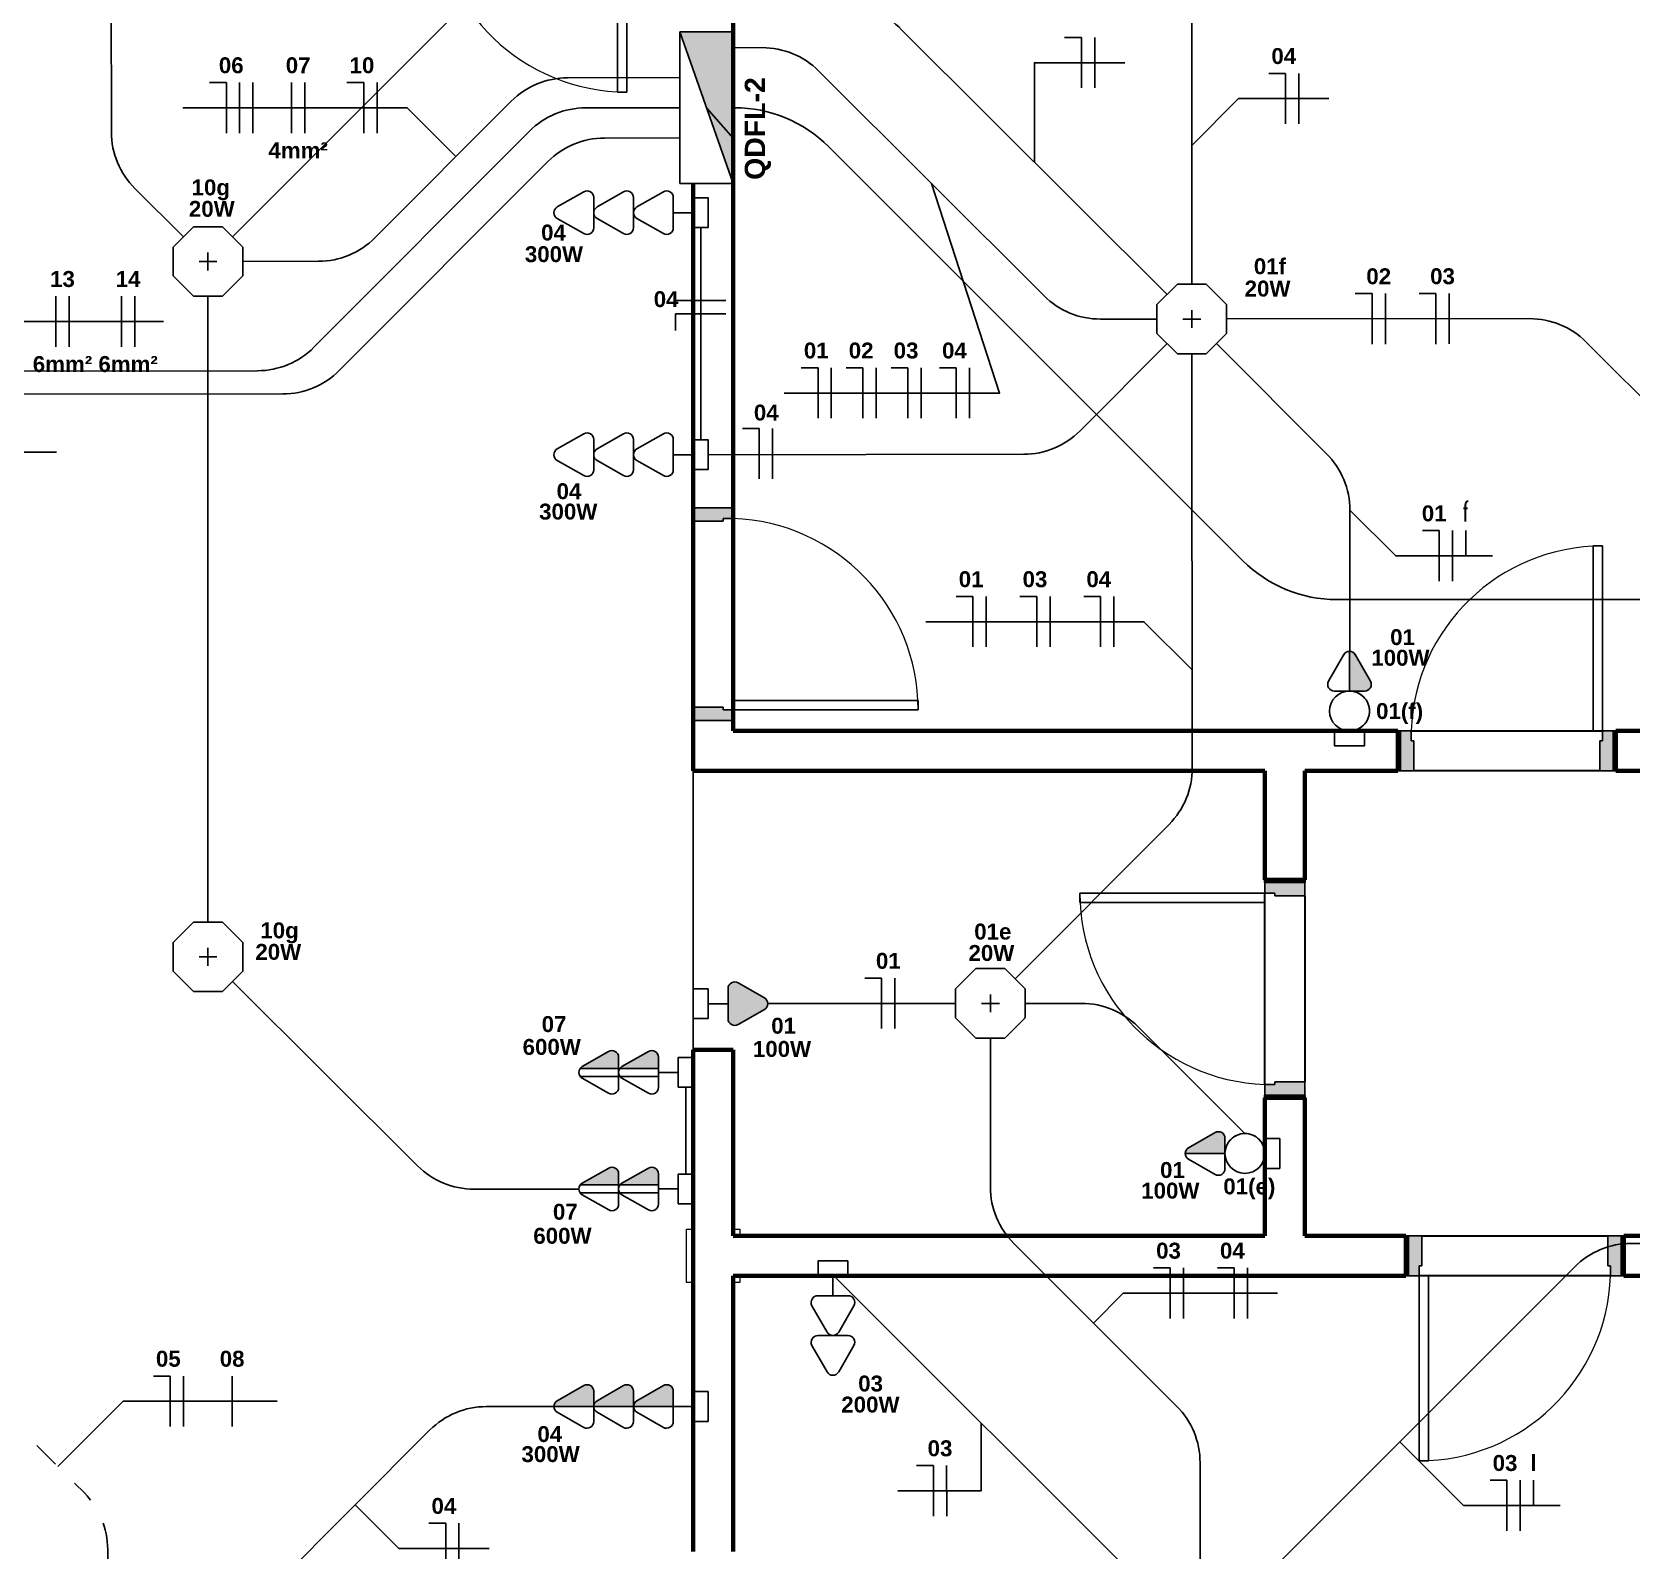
# Model space of a CAD drawing. Extents: x 1450 to 1868, y 82 to 351.
# Drawn here: x 1465.68 to 1471.7, y 149.07 to 154.78 of the extents above; entities that cross this region are included whole.
import ezdxf
from ezdxf.enums import TextEntityAlignment as Align

# ---------------------------------------------------------------- set-up
doc = ezdxf.new("R2010")
doc.units = 0
doc.header["$LTSCALE"] = 0.5
doc.linetypes.add('ELETRODUTO_PISO', pattern=[0.55, 0.4, -0.15])
doc.linetypes.add('ELETRODUTO_TETO', pattern=[1000, 1000, 0])
doc.layers.get('0').update_dxf_attribs({"linetype": 'CONTINUOUS'})
for name, color, linetype, lineweight in [('A-AREA', 32, 'CONTINUOUS', 9), ('A-DOOR', 31, 'CONTINUOUS', 25), ('A-DOOR-FRAM', 31, 'CONTINUOUS', 9), ('A-FLOR', 192, 'CONTINUOUS', 9), ('A-WALL', 113, 'CONTINUOUS', 30), ('S-COLS', 52, 'CONTINUOUS', 9)]:
    doc.layers.add(name, color=color, linetype=linetype, lineweight=lineweight)
for name, color, linetype in [('ELETRODUTO', 7, 'CONTINUOUS'), ('ELETRODUTO-PISO', 3, 'CONTINUOUS'), ('ELETRODUTO_TETO', 2, 'CONTINUOUS'), ('FIACAO', 7, 'CONTINUOUS'), ('Iluminação', 7, 'CONTINUOUS'), ('INDICACAO_BIT_FIACAO', 7, 'CONTINUOUS'), ('INDICACAO_CIRCUITO', 2, 'CONTINUOUS'), ('INDICACAO_INTERRUPTOR_FIA', 2, 'CONTINUOUS'), ('INDICACAO_POTENCIA', 1, 'CONTINUOUS'), ('INTERRUPTORES', 1, 'CONTINUOUS'), ('LINHA_DE_CHAMADA', 7, 'CONTINUOUS'), ('LUMINÁRIAS', 3, 'CONTINUOUS'), ('QUADROS', 7, 'CONTINUOUS'), ('Texto', 1, 'CONTINUOUS'), ('TOMADAS ABNT', 10, 'CONTINUOUS'), ('X_LIGACAO_VIRTUAL_OBJ', 7, 'CONTINUOUS')]:
    doc.layers.add(name, color=color, linetype=linetype)
doc.styles.add('Arial', font='arialbd.ttf', dxfattribs={"height": 100})
doc.styles.add('ROMANS', font='simplex.shx')

# ---------------------------------------------------------------- blocks, each defined once
blk = doc.blocks.new('Porta Simples de Abrir - 70x210cm - Marco de Madeira-3450791-Planta Baixa')
at = {"layer": 'A-DOOR-FRAM', "lineweight": 25}
h = blk.add_hatch(color=256, dxfattribs=at)
h.paths.add_polyline_path([(-400, -75), (-350, -75), (-350, 38), (-360, 38), (-360, 75), (-400, 75), (-400, -55.9)], flags=0)
h.paths.add_polyline_path([(350, -75), (400, -75), (400, 75), (360, 75), (359.9, 38), (350, 38), (350, -49.8)], flags=0)
at = {"layer": 'A-DOOR'}
for p, q in [((325, 75), (325, 771)), ((325, 771), (360, 771)), ((360, 771), (360, 75)), ((360, 75), (-360, 75)), ((360, 75), (325, 75)), ((-350, -75), (350, -75))]:
    blk.add_line(p, q, dxfattribs=at)
at = {"layer": 'A-DOOR', "lineweight": 9}
blk.add_arc((360, 50.9), 720.1, 90, 178.07863, dxfattribs=at)
at = {"layer": 'A-DOOR-FRAM', "lineweight": 25}
for p, q in [((-360, 75), (-400, 75)), ((-400, 75), (-400, -75)), ((-360, 38), (-360, 75)), ((360, 75), (360, 38)), ((400, 75), (360, 75)), ((400, -75), (400, 75)), ((-350, 38), (-360, 38)), ((-350, -75), (-350, 38)), ((360, 38), (350, 38)), ((350, 38), (350, -75)), ((-400, -75), (-350, -75)), ((350, -75), (400, -75))]:
    blk.add_line(p, q, dxfattribs=at)
blk = doc.blocks.new('Pilar Retangular de Concreto - 20X20 cm-V32-Planta Baixa')
at = {"layer": 'S-COLS'}
h = blk.add_hatch(dxfattribs=at)
h.set_pattern_fill('FP_52', color=256, style=0, pattern_type=2)
h.set_pattern_definition([(0, (38416.51, 11520.3), (406.4, 101.6), [16.764, -288.036, 16.764, -288.036, -1625.6]), (0, (38416.51, 11520.3), (406.4, 101.6), [-609.6, 16.764, -592.836, 16.764, -288.036, -711.2]), (0, (38416.51, 11520.3), (406.4, 101.6), [-1524, 16.764, -186.436, 16.764, -491.236]), (120, (38568.91, 11571.1), (-291.18818, 301.15272), [16.764, -288.036, 16.764, -288.036, -1625.6]), (120, (38568.91, 11571.1), (-291.18818, 301.15272), [-609.6, 16.764, -592.836, 16.764, -288.036, -711.2]), (120, (38568.91, 11571.1), (-291.18818, 301.15272), [-1524, 16.764, -186.436, 16.764, -491.236]), (240, (38619.71, 11774.3), (-115.21182, -402.75272), [16.764, -288.036, 16.764, -1913.636]), (240, (38619.71, 11774.3), (-115.21182, -402.75272), [-321.564, -288.036, 16.764, -592.836, -1016]), (240, (38619.71, 11774.3), (-115.21182, -402.75272), [-1219.2, 16.764, -288.036, 16.764, -694.436]), (240, (38619.71, 11774.3), (-115.21182, -402.75272), [-1540.764, -186.436, 16.764, -491.236])])
h.paths.add_polyline_path([(-75, -100), (-75, 100), (-100, 100), (-100, -100)], flags=0)
h.paths.add_polyline_path([(100, -100), (100, -75), (75, -75), (75, -100)], flags=0)
h.paths.add_polyline_path([(75, -75), (75, -74), (74, -74)], flags=0)
h.paths.add_polyline_path([(75, 75), (100, 75), (100, 100), (75, 100)], flags=0)
h.paths.add_polyline_path([(75, 74), (75, 75), (74, 74)], flags=0)
for p, q in [((-100, 100), (-75, 100)), ((-100, -100), (-100, 100)), ((75, 100), (100, 100)), ((100, 100), (100, 75)), ((-75, -100), (-100, -100)), ((100, -100), (75, -100)), ((100, -75), (100, -100))]:
    blk.add_line(p, q, dxfattribs=at)
blk = doc.blocks.new('Porta Simples de Abrir - 70x210cm - Marco de Madeira-3450794-Planta Baixa')
at = {"layer": 'A-DOOR-FRAM', "lineweight": 25}
h = blk.add_hatch(color=256, dxfattribs=at)
h.paths.add_polyline_path([(-400, 75), (-400, -75), (-360, -75), (-359.9, -38), (-350, -38), (-350, 75), (-399.1, 75)], flags=0)
h.paths.add_polyline_path([(350, 75), (350, -38), (360, -38), (360, -75), (400, -75), (400, 75), (361.7, 75)], flags=0)
at = {"layer": 'A-DOOR'}
for p, q in [((350, 75), (-350, 75)), ((-360, -75), (360, -75)), ((325, -75), (325, -771)), ((360, -75), (325, -75)), ((360, -771), (360, -75)), ((325, -771), (360, -771))]:
    blk.add_line(p, q, dxfattribs=at)
at = {"layer": 'A-DOOR', "lineweight": 9}
blk.add_arc((360, -50.9), 720.1, 181.92137, 270, dxfattribs=at)
at = {"layer": 'A-DOOR-FRAM', "lineweight": 25}
for p, q in [((-400, 75), (-350, 75)), ((-400, -75), (-400, 75)), ((-350, 75), (-350, -38)), ((350, 75), (400, 75)), ((350, -38), (350, 75)), ((400, 75), (400, -75)), ((-350, -38), (-360, -38)), ((-360, -38), (-360, -75)), ((360, -38), (350, -38)), ((360, -75), (360, -38)), ((-360, -75), (-400, -75)), ((400, -75), (360, -75))]:
    blk.add_line(p, q, dxfattribs=at)
blk = doc.blocks.new('*U187', base_point=(-46401.5, 15367.71))
blk.add_hatch(color=256).paths.add_polyline_path([(-46399.32, 15388.92, 0.580323), (-46403.67, 15388.92), (-46409.36, 15378.95, 0.575867), (-46407.19, 15375.21), (-46401.5, 15375.21), (-46395.8, 15375.21, 0.575867), (-46393.63, 15378.95)])
for p, q in [((-46403.67, 15388.92), (-46409.36, 15378.95)), ((-46393.63, 15378.95), (-46399.32, 15388.92)), ((-46407.19, 15375.21), (-46401.5, 15375.21)), ((-46401.5, 15367.71), (-46401.5, 15375.21)), ((-46401.5, 15375.21), (-46395.8, 15375.21))]:
    blk.add_line(p, q)
blk.add_lwpolyline([(-46407.1, 15367.71), (-46395.89, 15367.71), (-46395.89, 15362.11), (-46407.1, 15362.11)], close=True)
for centre, start, end in [((-46401.5, 15387.68), 29.74488, 150.25512), ((-46407.19, 15377.71), 150.25512, 270), ((-46395.8, 15377.71), 270, 29.74488)]:
    blk.add_arc(centre, 2.5, start, end)
blk = doc.blocks.new('*U190', base_point=(-46578.46, 15513.1))
for p, q in [((-46580.63, 15567.03), (-46586.32, 15557.07)), ((-46570.59, 15557.07), (-46576.29, 15567.03)), ((-46580.63, 15552.07), (-46586.32, 15542.11)), ((-46584.15, 15553.33), (-46578.46, 15553.33)), ((-46578.46, 15553.33), (-46572.77, 15553.33)), ((-46570.59, 15542.11), (-46576.29, 15552.07)), ((-46584.15, 15538.37), (-46578.46, 15538.37)), ((-46578.46, 15538.37), (-46572.77, 15538.37)), ((-46580.63, 15537.11), (-46586.32, 15527.15)), ((-46570.59, 15527.15), (-46576.29, 15537.11)), ((-46584.15, 15523.41), (-46578.46, 15523.41)), ((-46578.46, 15515.91), (-46578.46, 15523.41)), ((-46578.46, 15523.41), (-46572.77, 15523.41))]:
    blk.add_line(p, q)
blk.add_lwpolyline([(-46584.06, 15515.91), (-46572.85, 15515.91), (-46572.85, 15510.3), (-46584.06, 15510.3)], close=True)
for centre, start, end in [((-46578.46, 15565.79), 29.74488, 150.25512), ((-46584.15, 15555.83), 150.25512, 270), ((-46572.77, 15555.83), 270, 29.74488), ((-46578.46, 15550.83), 29.74488, 150.25512), ((-46584.15, 15540.87), 150.25512, 270), ((-46578.46, 15535.87), 29.74488, 150.25512), ((-46572.77, 15540.87), 270, 29.74488), ((-46584.15, 15525.91), 150.25512, 270), ((-46572.77, 15525.91), 270, 29.74488)]:
    blk.add_arc(centre, 2.5, start, end)
blk = doc.blocks.new('*U191', base_point=(-46542.74, 15497.34))
for p, q in [((-46544.91, 15551.26), (-46550.61, 15541.3)), ((-46534.88, 15541.3), (-46540.57, 15551.26)), ((-46548.44, 15537.56), (-46542.74, 15537.56)), ((-46542.74, 15537.56), (-46537.05, 15537.56)), ((-46544.91, 15536.3), (-46550.61, 15526.34)), ((-46534.88, 15526.34), (-46540.57, 15536.3)), ((-46544.91, 15521.34), (-46550.61, 15511.38)), ((-46548.44, 15522.6), (-46542.74, 15522.6)), ((-46542.74, 15522.6), (-46537.05, 15522.6)), ((-46534.88, 15511.38), (-46540.57, 15521.34)), ((-46548.44, 15507.64), (-46542.74, 15507.64)), ((-46542.74, 15500.14), (-46542.74, 15507.64)), ((-46542.74, 15507.64), (-46537.05, 15507.64))]:
    blk.add_line(p, q)
blk.add_lwpolyline([(-46548.35, 15500.14), (-46537.14, 15500.14), (-46537.14, 15494.54), (-46548.35, 15494.54)], close=True)
for centre, start, end in [((-46542.74, 15550.02), 29.74488, 150.25512), ((-46548.44, 15540.06), 150.25512, 270), ((-46542.74, 15535.06), 29.74488, 150.25512), ((-46537.05, 15540.06), 270, 29.74488), ((-46548.44, 15525.1), 150.25512, 270), ((-46537.05, 15525.1), 270, 29.74488), ((-46542.74, 15520.1), 29.74488, 150.25512), ((-46548.44, 15510.14), 150.25512, 270), ((-46537.05, 15510.14), 270, 29.74488)]:
    blk.add_arc(centre, 2.5, start, end)
blk = doc.blocks.new('*U198', base_point=(-46690.71, 15022.76))
for points in [[(-46688.54, 15073.89, 0.269143), (-46690.71, 15075.14), (-46690.71, 15060.18), (-46685.02, 15060.18, 0.575867), (-46682.85, 15063.92)], [(-46688.54, 15058.92, 0.269143), (-46690.71, 15060.18), (-46690.71, 15045.22), (-46685.02, 15045.22, 0.575867), (-46682.85, 15048.96)], [(-46688.54, 15043.96, 0.269143), (-46690.71, 15045.22), (-46690.71, 15030.26), (-46685.02, 15030.26, 0.575867), (-46682.85, 15034)]]:
    blk.add_hatch(color=256).paths.add_polyline_path(points)
for p, q in [((-46690.71, 15060.18), (-46690.71, 15075.14)), ((-46692.88, 15073.89), (-46698.57, 15063.92)), ((-46682.85, 15063.92), (-46688.54, 15073.89)), ((-46692.88, 15058.92), (-46698.57, 15048.96)), ((-46696.4, 15060.18), (-46690.71, 15060.18)), ((-46690.71, 15045.22), (-46690.71, 15060.18)), ((-46690.71, 15060.18), (-46685.02, 15060.18)), ((-46682.85, 15048.96), (-46688.54, 15058.92)), ((-46696.4, 15045.22), (-46690.71, 15045.22)), ((-46690.71, 15030.26), (-46690.71, 15045.22)), ((-46690.71, 15045.22), (-46685.02, 15045.22)), ((-46692.88, 15043.96), (-46698.57, 15034)), ((-46682.85, 15034), (-46688.54, 15043.96)), ((-46696.4, 15030.26), (-46690.71, 15030.26)), ((-46690.71, 15022.76), (-46690.71, 15030.26)), ((-46690.71, 15030.26), (-46685.02, 15030.26))]:
    blk.add_line(p, q)
blk.add_lwpolyline([(-46696.31, 15022.76), (-46685.11, 15022.76), (-46685.11, 15017.16), (-46696.31, 15017.16)], close=True)
for centre, start, end in [((-46690.71, 15072.64), 29.74488, 150.25512), ((-46696.4, 15062.68), 150.25512, 270), ((-46685.02, 15062.68), 270, 29.74488), ((-46690.71, 15057.68), 29.74488, 150.25512), ((-46696.4, 15047.72), 150.25512, 270), ((-46690.71, 15042.72), 29.74488, 150.25512), ((-46685.02, 15047.72), 270, 29.74488), ((-46696.4, 15032.76), 150.25512, 270), ((-46685.02, 15032.76), 270, 29.74488)]:
    blk.add_arc(centre, 2.5, start, end)
blk = doc.blocks.new('*U199', base_point=(-46514.99, 15014.31))
for p, q in [((-46517.16, 15050.47), (-46522.85, 15040.51)), ((-46507.12, 15040.51), (-46512.81, 15050.47)), ((-46517.16, 15035.51), (-46522.85, 15025.55)), ((-46520.68, 15036.77), (-46514.99, 15036.77)), ((-46514.99, 15036.77), (-46509.29, 15036.77)), ((-46507.12, 15025.55), (-46512.81, 15035.51)), ((-46520.68, 15021.81), (-46514.99, 15021.81)), ((-46514.99, 15014.31), (-46514.99, 15021.81)), ((-46514.99, 15021.81), (-46509.29, 15021.81))]:
    blk.add_line(p, q)
blk.add_lwpolyline([(-46520.59, 15014.31), (-46509.38, 15014.31), (-46509.38, 15008.71), (-46520.59, 15008.71)], close=True)
for centre, start, end in [((-46514.99, 15049.23), 29.74488, 150.25512), ((-46520.68, 15039.27), 150.25512, 270), ((-46509.29, 15039.27), 270, 29.74488), ((-46514.99, 15034.27), 29.74488, 150.25512), ((-46520.68, 15024.31), 150.25512, 270), ((-46509.29, 15024.31), 270, 29.74488)]:
    blk.add_arc(centre, 2.5, start, end)
blk = doc.blocks.new('*U291', base_point=(-46555.9, 19648.24))
at = {"layer": 'LUMINÁRIAS'}
blk.add_lwpolyline([(-46574.05, 19655.76), (-46574.05, 19640.72), (-46563.42, 19630.09), (-46548.38, 19630.09), (-46537.75, 19640.72), (-46537.75, 19655.76), (-46548.38, 19666.39), (-46563.42, 19666.39)], close=True, dxfattribs=at)
for points in [[(-46560.57, 19648.24), (-46551.23, 19648.24)], [(-46555.9, 19652.91), (-46555.9, 19643.57)]]:
    blk.add_lwpolyline(points, dxfattribs=at)
blk = doc.blocks.new('*U361', base_point=(-46533.92, 15517.46))
blk.add_hatch(color=256).paths.add_polyline_path([(-46505.42, 15507.46), (-46505.42, 15527.46), (-46562.42, 15507.46)])
blk.add_line((-46562.42, 15507.46), (-46505.42, 15527.46))
blk.add_lwpolyline([(-46562.42, 15507.46), (-46562.42, 15527.46), (-46505.42, 15527.46), (-46505.42, 15507.46)], close=True)
blk = doc.blocks.new('Cozinha')
at = {"layer": 'A-WALL', "lineweight": 70}
for p, q in [((782.5, -622.5), (782.5, -312.5)), ((767.5, -416.5), (767.5, -637.5)), ((1032.5, -622.5), (782.5, -622.5)), ((1032.5, -637.5), (1032.5, -622.5)), ((1127.5, -622.5), (1114.5, -622.5)), ((1114.5, -622.5), (1114.5, -637.5)), ((767.5, -637.5), (982.5, -637.5)), ((982.5, -637.5), (982.5, -678.5)), ((997.5, -637.5), (1032.5, -637.5)), ((997.5, -678.5), (997.5, -637.5)), ((1114.5, -637.5), (1142.5, -637.5)), ((982.5, -678.5), (997.5, -678.5)), ((782.5, -742.5), (767.5, -742.5)), ((767.5, -742.5), (767.5, -931.25)), ((782.5, -812.5), (782.5, -742.5)), ((982.5, -760.5), (982.5, -812.5)), ((997.5, -760.5), (982.5, -760.5)), ((997.5, -812.5), (997.5, -760.5)), ((982.5, -812.5), (782.5, -812.5)), ((1035.5, -812.5), (997.5, -812.5)), ((1035.5, -827.5), (1035.5, -812.5)), ((1487.5, -812.5), (1117.5, -812.5)), ((1117.5, -812.5), (1117.5, -827.5)), ((782.5, -827.5), (1035.5, -827.5)), ((782.5, -931.25), (782.5, -827.5)), ((1117.5, -827.5), (1487.5, -827.5))]:
    blk.add_line(p, q, dxfattribs=at)
at = {"layer": 'A-WALL', "lineweight": 9}
for p, q in [((767.6, -618.55), (767.6, -637.5)), ((767.6, -635.5), (767.5, -635.5)), ((982.5, -812.5), (982.5, -760.5)), ((1487.6, -812.6), (1117.5, -812.6))]:
    blk.add_line(p, q, dxfattribs=at)
at = {"layer": 'A-WALL'}
for p, q in [((1032.5, -622.5), (1033.5, -622.5)), ((1037.5, -622.5), (1109.5, -622.5)), ((1113.5, -622.5), (1114.5, -622.5)), ((1033.5, -637.5), (1032.5, -637.5)), ((1108.5, -637.5), (1038.5, -637.5)), ((1114.5, -637.5), (1113.5, -637.5)), ((982.5, -679.5), (982.5, -678.5)), ((997.5, -678.5), (997.5, -679.5)), ((982.5, -755.5), (982.5, -683.5)), ((997.5, -684.5), (997.5, -754.5)), ((982.5, -760.5), (982.5, -759.5)), ((997.5, -759.5), (997.5, -760.5)), ((1035.5, -812.5), (1036.5, -812.5)), ((1041.5, -812.5), (1111.5, -812.5)), ((1116.5, -812.5), (1117.5, -812.5)), ((1036.5, -827.5), (1035.5, -827.5)), ((1112.5, -827.5), (1040.5, -827.5)), ((1117.5, -827.5), (1116.5, -827.5))]:
    blk.add_line(p, q, dxfattribs=at)
blk = doc.blocks.new('*U382', base_point=(-31151.45, 35802.97))
h = blk.add_hatch(color=256)
h.dxf.hatch_style = 1
h.paths.add_polyline_path([(-31143.95, 35801.47), (-31143.95, 35797.28, 0.57586), (-31140.21, 35795.1), (-31130.24, 35800.8, 0.102393), (-31129.48, 35801.47)])
h.paths.add_polyline_path([(-31115.28, 35800.8, 0.102393), (-31114.52, 35801.47), (-31128.98, 35801.47), (-31128.98, 35797.28, 0.575872), (-31125.24, 35795.1)])
for p, q in [((-31130.24, 35805.14), (-31140.21, 35810.83)), ((-31115.28, 35805.14), (-31125.24, 35810.83)), ((-31143.95, 35808.66), (-31143.95, 35802.97)), ((-31128.98, 35808.66), (-31128.98, 35802.97)), ((-31151.45, 35802.97), (-31143.95, 35802.97)), ((-31143.95, 35804.47), (-31129.48, 35804.47)), ((-31143.95, 35802.97), (-31143.95, 35797.28)), ((-31143.95, 35801.47), (-31129.48, 35801.47)), ((-31140.21, 35795.1), (-31130.24, 35800.8)), ((-31128.98, 35804.47), (-31114.52, 35804.47)), ((-31128.98, 35802.97), (-31128.98, 35797.28)), ((-31128.98, 35801.47), (-31114.52, 35801.47)), ((-31125.24, 35795.1), (-31115.28, 35800.8))]:
    blk.add_line(p, q)
blk.add_lwpolyline([(-31151.45, 35808.57), (-31151.45, 35797.36), (-31157.05, 35797.36), (-31157.05, 35808.57)], close=True)
for centre, start, end in [((-31141.45, 35808.66), 60.25512, 180), ((-31126.48, 35808.66), 60.25512, 180), ((-31131.48, 35802.97), 299.74488, 60.25512), ((-31116.52, 35802.97), 299.74488, 60.25512), ((-31141.45, 35797.28), 180, 299.74488), ((-31126.48, 35797.28), 180, 299.74488)]:
    blk.add_arc(centre, 2.5, start, end)
blk = doc.blocks.new('*U383', base_point=(-31193.67, 35711.55))
h = blk.add_hatch(color=256)
h.dxf.hatch_style = 1
h.paths.add_polyline_path([(-31186.17, 35710.05), (-31186.17, 35705.86, 0.57586), (-31182.43, 35703.69), (-31172.47, 35709.38, 0.102393), (-31171.71, 35710.05)])
h.paths.add_polyline_path([(-31157.51, 35709.38, 0.102393), (-31156.75, 35710.05), (-31171.21, 35710.05), (-31171.21, 35705.86, 0.575872), (-31167.47, 35703.69)])
for p, q in [((-31186.17, 35717.24), (-31186.17, 35711.55)), ((-31172.47, 35713.72), (-31182.43, 35719.41)), ((-31171.21, 35717.24), (-31171.21, 35711.55)), ((-31157.51, 35713.72), (-31167.47, 35719.41)), ((-31193.67, 35711.55), (-31186.17, 35711.55)), ((-31186.17, 35713.05), (-31171.71, 35713.05)), ((-31186.17, 35711.55), (-31186.17, 35705.86)), ((-31186.17, 35710.05), (-31171.71, 35710.05)), ((-31182.43, 35703.69), (-31172.47, 35709.38)), ((-31171.21, 35713.05), (-31156.75, 35713.05)), ((-31171.21, 35711.55), (-31171.21, 35705.86)), ((-31171.21, 35710.05), (-31156.75, 35710.05)), ((-31167.47, 35703.69), (-31157.51, 35709.38))]:
    blk.add_line(p, q)
blk.add_lwpolyline([(-31193.67, 35717.15), (-31193.67, 35705.95), (-31199.28, 35705.95), (-31199.28, 35717.15)], close=True)
for centre, start, end in [((-31183.67, 35717.24), 60.25512, 180), ((-31168.71, 35717.24), 60.25512, 180), ((-31173.71, 35711.55), 299.74488, 60.25512), ((-31158.75, 35711.55), 299.74488, 60.25512), ((-31183.67, 35705.86), 180, 299.74488), ((-31168.71, 35705.86), 180, 299.74488)]:
    blk.add_arc(centre, 2.5, start, end)
blk = doc.blocks.new('*U438', base_point=(-31708.52, 36634.92))
at = {"linetype": 'ByBlock'}
blk.add_lwpolyline([(-31708.52, 36634.92), (-31779.13, 36635.01)], dxfattribs=at)
blk = doc.blocks.new('*U453', base_point=(-31989.36, 36901.34))
at = {"linetype": 'ByBlock'}
blk.add_lwpolyline([(-31989.36, 36901.34), (-31989.65, 36665.86)], dxfattribs=at)
blk = doc.blocks.new('*U460', base_point=(-31980.73, 36400.36))
at = {"linetype": 'ByBlock'}
blk.add_lwpolyline([(-31980.73, 36400.36), (-31906.44, 36474.65, -0.199097), (-31885.2, 36483.44), (-31859.76, 36483.42)], format="xyb", dxfattribs=at)
blk = doc.blocks.new('*U461', base_point=(-31980.41, 36643.51))
at = {"linetype": 'ByBlock'}
blk.add_lwpolyline([(-31980.41, 36643.51), (-31910.95, 36574.05, 0.198779), (-31889.75, 36565.26), (-31850.3, 36565.24)], format="xyb", dxfattribs=at)
blk = doc.blocks.new('*U462', base_point=(-31810.07, 36570.82))
at = {"linetype": 'ByBlock'}
blk.add_lwpolyline([(-31810.07, 36570.82), (-31810.07, 36570.82), (-31810.07, 36603.49)], dxfattribs=at)
blk = doc.blocks.new('*U463', base_point=(-31998.6, 36923.69))
at = {"linetype": 'ByBlock'}
blk.add_lwpolyline([(-31998.6, 36923.69), (-32016.84, 36941.93, -0.198912), (-32025.63, 36963.14), (-32025.63, 37152.48, -0.198993), (-32016.84, 37173.69), (-31998.26, 37192.26)], format="xyb", dxfattribs=at)
blk = doc.blocks.new('*U465', base_point=(-31801.78, 36972.04))
at = {"linetype": 'ByBlock'}
blk.add_lwpolyline([(-31801.78, 36972.04), (-31791.81, 36960.63)], dxfattribs=at)
blk = doc.blocks.new('*U466', base_point=(-31804.13, 36847.1))
at = {"linetype": 'ByBlock'}
blk.add_lwpolyline([(-31804.13, 36847.1), (-31804.03, 36926.94)], dxfattribs=at)
blk = doc.blocks.new('*U467', base_point=(-31626.11, 36404.07))
at = {"linetype": 'ByBlock'}
blk.add_lwpolyline([(-31626.11, 36404.07), (-31754.33, 36532.29), (-31754.78, 36532.48)], dxfattribs=at)
blk = doc.blocks.new('*U469', base_point=(-31628.62, 36901.58))
at = {"linetype": 'ByBlock'}
blk.add_lwpolyline([(-31628.62, 36901.58), (-31628.62, 36901.58), (-31728.36, 37001.32, 0.198694), (-31749.55, 37010.11), (-31754.31, 37010.11)], format="xyb", dxfattribs=at)
blk = doc.blocks.new('*U470', base_point=(-31619.36, 36905.4))
at = {"linetype": 'ByBlock'}
blk.add_lwpolyline([(-31619.36, 36905.4), (-31619.23, 37009.91)], dxfattribs=at)
blk = doc.blocks.new('*U471', base_point=(-31980.09, 36923.69))
at = {"linetype": 'ByBlock'}
blk.add_lwpolyline([(-31980.09, 36923.69), (-31890.88, 37012.88, -0.198885), (-31869.67, 37021.66), (-31835.15, 37021.66, 0.198912), (-31813.94, 37030.45), (-31802.9, 37041.49, -0.198912), (-31781.69, 37050.27), (-31747.33, 37050.27)], format="xyb", dxfattribs=at)
blk = doc.blocks.new('*U474', base_point=(-31632.46, 36892.32))
at = {"linetype": 'ByBlock'}
blk.add_lwpolyline([(-31632.46, 36892.32), (-31653.69, 36892.33, -0.198823), (-31674.89, 36901.11), (-31759.61, 36985.83, 0.198912), (-31780.82, 36994.62), (-31791.75, 36994.62), (-31791.75, 36994.62)], format="xyb", dxfattribs=at)
blk = doc.blocks.new('*U475', base_point=(-31976.26, 36914.43))
at = {"linetype": 'ByBlock'}
blk.add_lwpolyline([(-31976.26, 36914.43), (-31947.77, 36914.43, 0.198912), (-31926.56, 36923.22), (-31875.21, 36974.57, -0.198912), (-31853.99, 36983.36), (-31811.76, 36983.36)], format="xyb", dxfattribs=at)
blk = doc.blocks.new('*U476', base_point=(-31606.29, 36892.31))
at = {"linetype": 'ByBlock'}
blk.add_lwpolyline([(-31606.29, 36892.31), (-31492.33, 36892.3, -0.198883), (-31471.12, 36883.51), (-31392.26, 36804.65, 0.198594), (-31371.08, 36795.87), (-31271.58, 36795.74)], format="xyb", dxfattribs=at)
blk = doc.blocks.new('*U477', base_point=(-31619.38, 36879.23))
at = {"linetype": 'ByBlock'}
blk.add_lwpolyline([(-31619.38, 36879.23), (-31619.38, 36723.36, -0.198912), (-31628.16, 36702.15), (-31686.16, 36644.15)], format="xyb", dxfattribs=at)
blk = doc.blocks.new('*U478', base_point=(-31628.63, 36883.06))
at = {"linetype": 'ByBlock'}
blk.add_lwpolyline([(-31628.63, 36883.06), (-31661.43, 36850.27, -0.198854), (-31682.64, 36841.49), (-31801.33, 36841.49)], format="xyb", dxfattribs=at)
blk = doc.blocks.new('*U480', base_point=(-31811.78, 36972.05))
at = {"linetype": 'ByBlock'}
blk.add_lwpolyline([(-31811.78, 36972.05), (-31847.16, 36972.05, 0.198945), (-31868.38, 36963.26), (-31949.55, 36882.07, -0.198945), (-31970.77, 36873.28), (-32308.21, 36873.28, -0.19923), (-32329.44, 36882.09), (-32361.29, 36914.02)], format="xyb", dxfattribs=at)
blk = doc.blocks.new('*U485', base_point=(-31811.79, 36960.69))
at = {"linetype": 'ByBlock'}
blk.add_lwpolyline([(-31811.79, 36960.69), (-31840.2, 36960.69, 0.198912), (-31861.42, 36951.91), (-31940, 36873.32, -0.198924), (-31961.22, 36864.54), (-32534.45, 36864.56)], format="xyb", dxfattribs=at)
blk = doc.blocks.new('*U689', base_point=(-33318.58, 35215.24))
at = {"linetype": 'ByBlock'}
blk.add_lwpolyline([(-33318.58, 35215.24), (-33187.58, 35084.23, -0.198912), (-33178.79, 35063.02), (-33178.79, 34905.94)], format="xyb", dxfattribs=at)
blk = doc.blocks.new('*U775', base_point=(-33117.14, 34905.94))
at = {"linetype": 'ByBlock'}
blk.add_arc((-33117.14, 34898.44), 7.5, 270, 90, dxfattribs=at)
blk = doc.blocks.new('*U762', base_point=(-33475.09, 35665.19))
blk.add_hatch(color=256).paths.add_polyline_path([(-33461.38, 35663.02, 0.269143), (-33460.13, 35665.19), (-33475.09, 35665.19), (-33475.09, 35659.5, 0.575867), (-33471.35, 35657.33)])
for p, q in [((-33461.38, 35667.36), (-33471.35, 35673.06)), ((-33475.09, 35670.89), (-33475.09, 35665.19)), ((-33475.09, 35665.19), (-33475.09, 35659.5)), ((-33475.09, 35665.19), (-33460.13, 35665.19)), ((-33471.35, 35657.33), (-33461.38, 35663.02))]:
    blk.add_line(p, q)
for centre, start, end in [((-33472.59, 35670.89), 60.25512, 180), ((-33462.63, 35665.19), 299.74488, 60.25512), ((-33472.59, 35659.5), 180, 299.74488)]:
    blk.add_arc(centre, 2.5, start, end)
blk = doc.blocks.new('*U761', base_point=(-33475.09, 35665.19))
blk.add_lwpolyline([(-33475.09, 35670.8), (-33475.09, 35659.59), (-33480.69, 35659.59), (-33480.69, 35670.8)], close=True)
blk.add_circle((-33467.59, 35665.19), 7.5)
blk = doc.blocks.new('*U767', base_point=(-33353.63, 35555.76))
at = {"linetype": 'ByBlock'}
blk.add_arc((-33346.13, 35555.76), 7.5, 359.9999999999515, 0, dxfattribs=at)
blk = doc.blocks.new('*U777', base_point=(-32761.83, 35516.69))
at = {"linetype": 'ByBlock'}
blk.add_lwpolyline([(-32761.83, 35516.69), (-32720.38, 35475.24, -0.198844), (-32711.59, 35454.03), (-32711.58, 35400.9)], format="xyb", dxfattribs=at)
blk = doc.blocks.new('*U778', base_point=(-32711.75, 35385.94))
at = {"linetype": 'ByBlock'}
blk.add_arc((-32711.75, 35378.44), 7.5, 90, 90, dxfattribs=at)
blk = doc.blocks.new('*U763', base_point=(-33353.58, 35808.49))
at = {"linetype": 'ByBlock'}
blk.add_lwpolyline([(-33353.58, 35808.49), (-33353.57, 35808.49)], dxfattribs=at)
blk = doc.blocks.new('*U779', base_point=(-32833.73, 35268.44))
at = {"linetype": 'ByBlock'}
blk.add_lwpolyline([(-32833.73, 35268.44), (-32812.48, 35268.44, -0.198912), (-32791.27, 35259.66), (-32751.08, 35219.48)], format="xyb", dxfattribs=at)
blk = doc.blocks.new('*U789', base_point=(-32758.7, 35037.7))
at = {"linetype": 'ByBlock'}
blk.add_lwpolyline([(-32758.7, 35037.7), (-32627.05, 35169.36, -0.198912), (-32605.83, 35178.14), (-32600.16, 35178.14)], format="xyb", dxfattribs=at)
blk = doc.blocks.new('*U797', base_point=(-32767.96, 35041.53))
at = {"linetype": 'ByBlock'}
blk.add_lwpolyline([(-32767.96, 35041.53), (-32767.96, 35095.61, 0.198912), (-32776.75, 35116.82), (-32838.03, 35178.11, -0.198912), (-32846.82, 35199.32), (-32846.82, 35255.36)], format="xyb", dxfattribs=at)
blk = doc.blocks.new('*U1127', base_point=(-32943.58, 35605.44))
at = {"linetype": 'ByBlock'}
blk.add_lwpolyline([(-32943.58, 35605.44), (-32943.01, 35605.44, -0.198912), (-32907.65, 35590.8), (-32751.86, 35435, 0.198912), (-32716.5, 35420.36), (-32468.4, 35420.36, -0.198912), (-32433.05, 35405.71), (-32237.93, 35210.6, -0.128966), (-32225.13, 35188.69), (-32223.08, 35181.35, 0.086564), (-32215.68, 35165.84), (-31844.89, 34643.99)], format="xyb", dxfattribs=at)
blk = doc.blocks.new('*U1322', base_point=(608.67, 153.293))
for p, q in [((608.67, 153.483), (608.544, 153.483)), ((608.67, 153.103), (608.67, 153.483))]:
    blk.add_line(p, q)
blk = doc.blocks.new('*U1323', base_point=(576.818, 148.746))
blk.add_line((576.818, 148.556), (576.818, 148.936))
blk = doc.blocks.new('*U1324', base_point=(1466.4295, 154.4931))
at = {"xscale": 0.5, "yscale": 0.5, "zscale": 0.5}
for name, p in [('*U1322', (1466.4111, 154.4931)), ('*U1323', (1466.4611, 154.4931)), ('*U1323', (1466.5111, 154.4931))]:
    blk.add_blockref(name, p, dxfattribs=at)
blk = doc.blocks.new('*U1325', base_point=(1466.6811, 154.4931))
at = {"xscale": 0.5, "yscale": 0.5, "zscale": 0.5}
for p in [(1466.6561, 154.4931), (1466.7061, 154.4931)]:
    blk.add_blockref('*U1323', p, dxfattribs=at)
blk = doc.blocks.new('*U1326', base_point=(1466.9211, 154.4931))
at = {"xscale": 0.5, "yscale": 0.5, "zscale": 0.5}
for name, p in [('*U1322', (1466.9278, 154.4931)), ('*U1323', (1466.9778, 154.4931))]:
    blk.add_blockref(name, p, dxfattribs=at)
blk = doc.blocks.new('*U1327', base_point=(1468.4295, 153.4199))
at = {"xscale": 0.5, "yscale": 0.5, "zscale": 0.5}
for name, p in [('*U1322', (1468.4361, 153.4199)), ('*U1323', (1468.4861, 153.4199))]:
    blk.add_blockref(name, p, dxfattribs=at)
blk = doc.blocks.new('*U1328', base_point=(1468.6695, 153.4199))
at = {"xscale": 0.5, "yscale": 0.5, "zscale": 0.5}
for name, p in [('*U1322', (1468.6761, 153.4199)), ('*U1323', (1468.7261, 153.4199))]:
    blk.add_blockref(name, p, dxfattribs=at)
blk = doc.blocks.new('*U1329', base_point=(1468.9095, 153.4199))
at = {"xscale": 0.5, "yscale": 0.5, "zscale": 0.5}
for name, p in [('*U1322', (1468.9161, 153.4199)), ('*U1323', (1468.9661, 153.4199))]:
    blk.add_blockref(name, p, dxfattribs=at)
blk = doc.blocks.new('*U1330', base_point=(1469.1495, 153.4199))
at = {"xscale": 0.5, "yscale": 0.5, "zscale": 0.5}
for name, p in [('*U1322', (1469.1561, 153.4199)), ('*U1323', (1469.2061, 153.4199))]:
    blk.add_blockref(name, p, dxfattribs=at)
blk = doc.blocks.new('*U1334', base_point=(1469.2123, 152.5594))
at = {"xscale": 0.5, "yscale": 0.5, "zscale": 0.5}
for name, p in [('*U1322', (1469.2189, 152.5594)), ('*U1323', (1469.2689, 152.5594))]:
    blk.add_blockref(name, p, dxfattribs=at)
blk = doc.blocks.new('*U1335', base_point=(1469.4523, 152.5594))
at = {"xscale": 0.5, "yscale": 0.5, "zscale": 0.5}
for name, p in [('*U1322', (1469.4589, 152.5594)), ('*U1323', (1469.5089, 152.5594))]:
    blk.add_blockref(name, p, dxfattribs=at)
blk = doc.blocks.new('*U1336', base_point=(1469.6923, 152.5594))
at = {"xscale": 0.5, "yscale": 0.5, "zscale": 0.5}
for name, p in [('*U1322', (1469.6989, 152.5594)), ('*U1323', (1469.7489, 152.5594))]:
    blk.add_blockref(name, p, dxfattribs=at)
blk = doc.blocks.new('*U1331', base_point=(665.55, 144.199))
blk.add_line((665.55, 144.199), (665.55, 144.389))
blk = doc.blocks.new('*U1339', base_point=(1470.9908, 152.8071))
at = {"xscale": 0.5, "yscale": 0.5, "zscale": 0.5}
for name, p in [('*U1322', (1470.9725, 152.8071)), ('*U1323', (1471.0225, 152.8071)), ('*U1331', (1471.0725, 152.8071))]:
    blk.add_blockref(name, p, dxfattribs=at)
blk = doc.blocks.new('*U1345', base_point=(1466.5312, 153.689))
at = {"xscale": 0.5, "yscale": 0.5, "zscale": 0.5}
for p in [(1466.5062, 153.689), (1466.5562, 153.689)]:
    blk.add_blockref('*U1323', p, dxfattribs=at)
blk = doc.blocks.new('*U1346', base_point=(1466.7712, 153.689))
at = {"xscale": 0.5, "yscale": 0.5, "zscale": 0.5}
for p in [(1466.7462, 153.689), (1466.7962, 153.689)]:
    blk.add_blockref('*U1323', p, dxfattribs=at)
blk = doc.blocks.new('*U1347', base_point=(1470.7452, 153.6991))
at = {"xscale": 0.5, "yscale": 0.5, "zscale": 0.5}
for name, p in [('*U1322', (1470.7202, 153.6991)), ('*U1323', (1470.7702, 153.6991))]:
    blk.add_blockref(name, p, dxfattribs=at)
blk = doc.blocks.new('*U1348', base_point=(1470.9852, 153.6994))
at = {"xscale": 0.5, "yscale": 0.5, "zscale": 0.5}
for name, p in [('*U1322', (1470.9602, 153.6994)), ('*U1323', (1471.0102, 153.6994))]:
    blk.add_blockref(name, p, dxfattribs=at)
blk = doc.blocks.new('*U1349', base_point=(1470.3881, 154.5278))
at = {"xscale": 0.5, "yscale": 0.5, "zscale": 0.5}
for name, p in [('*U1322', (1470.3947, 154.5278)), ('*U1323', (1470.4447, 154.5278))]:
    blk.add_blockref(name, p, dxfattribs=at)
blk = doc.blocks.new('*U1350', base_point=(1469.784, 153.4398))
at = {"xscale": 0.5, "yscale": 0.5, "zscale": 0.5}
for name, p in [('*U1322', (1469.759, 153.4398)), ('*U1323', (1469.809, 153.4398))]:
    blk.add_blockref(name, p, dxfattribs=at)
blk = doc.blocks.new('*U1351', base_point=(1469.6202, 154.6628))
at = {"xscale": 0.5, "yscale": 0.5, "zscale": 0.5}
for name, p in [('*U1322', (1469.6269, 154.6628)), ('*U1323', (1469.6769, 154.6628))]:
    blk.add_blockref(name, p, dxfattribs=at)
blk = doc.blocks.new('*U1352', base_point=(1468.9007, 151.1234))
at = {"xscale": 0.5, "yscale": 0.5, "zscale": 0.5}
for name, p in [('*U1322', (1468.8757, 151.1234)), ('*U1323', (1468.9257, 151.1234))]:
    blk.add_blockref(name, p, dxfattribs=at)
blk = doc.blocks.new('*U1353', base_point=(1469.9546, 150.033))
at = {"xscale": 0.5, "yscale": 0.5, "zscale": 0.5}
for name, p in [('*U1322', (1469.9612, 150.033)), ('*U1323', (1470.0112, 150.033))]:
    blk.add_blockref(name, p, dxfattribs=at)
blk = doc.blocks.new('*U1354', base_point=(1470.1946, 150.033))
at = {"xscale": 0.5, "yscale": 0.5, "zscale": 0.5}
for name, p in [('*U1322', (1470.2012, 150.033)), ('*U1323', (1470.2512, 150.033))]:
    blk.add_blockref(name, p, dxfattribs=at)
blk = doc.blocks.new('*U1389', base_point=(1468.1951, 153.7431))
at = {"xscale": 0.5000000000000001, "yscale": 0.5000000000000001, "zscale": 0.5000000000000001}
for name, p in [('*U1322', (1468.1701, 153.7431)), ('*U1323', (1468.2201, 153.7431))]:
    blk.add_blockref(name, p, dxfattribs=at)
blk = doc.blocks.new('*U1397', base_point=(1467.2293, 149.0724))
at = {"xscale": 0.5, "yscale": 0.5, "zscale": 0.5}
for name, p in [('*U1322', (1467.236, 149.0724)), ('*U1323', (1467.286, 149.0724))]:
    blk.add_blockref(name, p, dxfattribs=at)
blk = doc.blocks.new('*U1409', base_point=(1471.2459, 149.2341))
at = {"xscale": 0.5, "yscale": 0.5, "zscale": 0.5}
for name, p in [('*U1322', (1471.2276, 149.2341)), ('*U1323', (1471.2776, 149.2341)), ('*U1331', (1471.3276, 149.2341))]:
    blk.add_blockref(name, p, dxfattribs=at)
blk = doc.blocks.new('*U1441', base_point=(1466.1928, 149.6263))
at = {"xscale": 0.5, "yscale": 0.5, "zscale": 0.5}
for name, p in [('*U1322', (1466.1995, 149.6263)), ('*U1323', (1466.2495, 149.6263))]:
    blk.add_blockref(name, p, dxfattribs=at)
blk = doc.blocks.new('*U1442', base_point=(1466.4328, 149.6263))
at = {"xscale": 0.5, "yscale": 0.5, "zscale": 0.5}
blk.add_blockref('*U1323', (1466.4328, 149.6263), dxfattribs=at)
blk = doc.blocks.new('*U1378', base_point=(1469.3567, 148.7225))
at = {"xscale": 0.5, "yscale": 0.5, "zscale": 0.5}
for name, p in [('*U1322', (1469.3317, 148.7225)), ('*U1323', (1469.3817, 148.7225))]:
    blk.add_blockref(name, p, dxfattribs=at)

msp = doc.modelspace()

# ---------------------------------------------------------------- linework, layer by layer
at = {"layer": 'A-AREA'}
msp.add_line((1468.167, 150.9484), (1468.167, 151.9994), dxfattribs=at)
at = {"layer": 'A-FLOR'}
msp.add_line((1468.167, 151.9984), (1468.167, 150.9484), dxfattribs=at)
at = {"layer": 'LINHA_DE_CHAMADA'}
for points in [[(1469.4502, 154.289), (1469.4502, 154.6628), (1469.7902, 154.6628)], [(1467.2748, 154.3094), (1467.0911, 154.4931), (1466.2478, 154.4931)], [(1470.042, 154.3518), (1470.2181, 154.5278), (1470.5581, 154.5278)], [(1469.0627, 154.2088), (1469.3195, 153.4199), (1468.5091, 153.4199)], [(1465.0307, 153.5019), (1464.8612, 153.689), (1466.1753, 153.689)], [(1465.2149, 153.4147), (1465.4323, 153.1973), (1465.7723, 153.1973)], [(1470.637, 152.9792), (1470.8091, 152.8071), (1471.1725, 152.8071)], [(1470.0437, 152.3781), (1469.8623, 152.5594), (1469.0423, 152.5594)], [(1469.6721, 149.9205), (1469.7846, 150.033), (1470.3646, 150.033)], [(1465.7774, 149.3809), (1466.0228, 149.6263), (1466.6028, 149.6263)], [(1469.2504, 149.5443), (1469.2504, 149.2894), (1468.9371, 149.2894)], [(1470.8241, 149.4742), (1471.0642, 149.2341), (1471.4276, 149.2341)], [(1466.8954, 149.2364), (1467.0593, 149.0724), (1467.3993, 149.0724)]]:
    msp.add_lwpolyline(points, dxfattribs=at)

# ---------------------------------------------------------------- block references
at = {"layer": 'A-DOOR', "xscale": 0.00100000000000115, "yscale": 0.00100000000000115, "zscale": 0.00100000000000115}
for name, p in [('Porta Simples de Abrir - 70x210cm - Marco de Madeira-3450794-Planta Baixa', (1467.557, 155.3234)), ('Porta Simples de Abrir - 70x210cm - Marco de Madeira-3450791-Planta Baixa', (1471.227, 152.0734))]:
    msp.add_blockref(name, p, dxfattribs=at)
for p, rotation in [((1468.242, 152.5879), 269.9999999999995), ((1470.392, 151.1784), 89.99999999999967), ((1471.257, 150.1734), 179.9999999999996)]:
    msp.add_blockref('Porta Simples de Abrir - 70x210cm - Marco de Madeira-3450791-Planta Baixa', p, dxfattribs=dict(at, rotation=rotation))
at = {"layer": 'A-WALL', "xscale": 0.01000000108748102, "yscale": 0.01000000108748102, "zscale": 0.01000000108748102}
msp.add_blockref('Cozinha', (1460.492, 158.3734), dxfattribs=at)
at = {"layer": 'ELETRODUTO', "linetype": 'ELETRODUTO_TETO', "xscale": 0.01000000108748102, "yscale": 0.01000000108748102, "zscale": 0.01000000108748102}
for name, p in [('*U1127', (1468.317, 154.4934)), ('*U775', (1470.6353, 152.2984))]:
    msp.add_blockref(name, p, dxfattribs=at)
for name, p, rotation in [('*U767', (1470.6353, 152.2984), 270), ('*U778', (1470.167, 150.5587), 90)]:
    msp.add_blockref(name, p, dxfattribs=dict(at, rotation=rotation))
at = {"layer": 'ELETRODUTO-PISO', "linetype": 'ELETRODUTO_PISO', "xscale": 0.01000000108748102, "yscale": 0.01000000108748102, "zscale": 0.01000000108748102}
msp.add_blockref('*U689', (1464.567, 150.5913), dxfattribs=at)
at = {"layer": 'ELETRODUTO_TETO', "linetype": 'ELETRODUTO_TETO', "xscale": 0.01000000108748102, "yscale": 0.01000000108748102, "zscale": 0.01000000108748102, "rotation": 0.07010083668257439}
for name, p in [('*U463', (1466.2494, 154.0075)), ('*U471', (1466.4345, 154.0077)), ('*U469', (1469.9495, 153.7909)), ('*U470', (1470.042, 153.8293)), ('*U474', (1469.9111, 153.6983)), ('*U475', (1466.4729, 153.9152)), ('*U480', (1468.117, 154.4934)), ('*U465', (1468.217, 154.4934)), ('*U485', (1468.117, 154.3798)), ('*U466', (1468.1951, 153.2439)), ('*U453', (1466.342, 153.7841)), ('*U476', (1470.1729, 153.6985)), ('*U478', (1469.9496, 153.6057)), ('*U477', (1470.0422, 153.5675)), ('*U461', (1466.4347, 151.2059)), ('*U438', (1469.1538, 151.1234)), ('*U462', (1468.139, 150.4811)), ('*U467', (1469.9806, 148.8158)), ('*U460', (1466.4345, 148.7744))]:
    msp.add_blockref(name, p, dxfattribs=at)
at = {"layer": 'ELETRODUTO_TETO', "linetype": 'ELETRODUTO_TETO', "xscale": 0.01000000108748102, "yscale": 0.01000000108748102, "zscale": 0.01000000108748102}
for name, p in [('*U777', (1470.1346, 153.6058)), ('*U779', (1469.4156, 151.1234)), ('*U797', (1470.0733, 148.8543)), ('*U789', (1470.1658, 148.8159))]:
    msp.add_blockref(name, p, dxfattribs=at)
at = {"layer": 'FIACAO'}
for name, p in [('*U1351', (1469.6202, 154.6628)), ('*U1349', (1470.3881, 154.5278)), ('*U1324', (1466.4295, 154.4931)), ('*U1325', (1466.6811, 154.4931)), ('*U1326', (1466.9211, 154.4931)), ('*U1345', (1465.7948, 153.689)), ('*U1346', (1466.0416, 153.689)), ('*U1327', (1468.6297, 153.4199)), ('*U1328', (1468.7986, 153.4199)), ('*U1329', (1468.9674, 153.4199)), ('*U1330', (1469.1495, 153.4199)), ('*U1339', (1470.9908, 152.8071)), ('*U1334', (1469.2123, 152.5594)), ('*U1335', (1469.4523, 152.5594)), ('*U1336', (1469.6923, 152.5594)), ('*U1352', (1468.9007, 151.1234)), ('*U1353', (1469.9546, 150.033)), ('*U1354', (1470.1946, 150.033)), ('*U1441', (1466.1928, 149.6263)), ('*U1442', (1466.4328, 149.6263)), ('*U1409', (1471.2459, 149.2341)), ('*U1397', (1467.2293, 149.0724))]:
    msp.add_blockref(name, p, dxfattribs=at)
for name, p, rotation in [('*U1389', (1468.1951, 153.7431), 90), ('*U1347', (1470.7452, 153.6991), 0.06144349255065364), ('*U1348', (1470.9852, 153.6994), 0.06144349255065364), ('*U1350', (1468.44, 153.1919), 0.05226391277909356), ('*U1378', (1469.0952, 149.2894), 0.07010083683165506)]:
    msp.add_blockref(name, p, dxfattribs=dict(at, rotation=rotation))
at = {"layer": 'Iluminação', "xscale": 0.007210252382215969, "yscale": 0.007210252382215969, "zscale": 0.007210252382215969}
for p in [(1466.342, 153.915), (1470.042, 153.6984), (1466.342, 151.2984), (1469.2847, 151.1234)]:
    msp.add_blockref('*U291', p, dxfattribs=at)
at = {"layer": 'INTERRUPTORES', "xscale": 0.01000000108748102, "yscale": 0.01000000108748102, "zscale": 0.01000000108748102}
for p, rotation in [((1470.6353, 152.1484), 89.99999999998747), ((1470.317, 150.5587), 179.9999999999875)]:
    msp.add_blockref('*U761', p, dxfattribs=dict(at, rotation=rotation))
at = {"layer": 'INTERRUPTORES', "linetype": 'ELETRODUTO_TETO', "xscale": 0.01000000108748102, "yscale": 0.01000000108748102, "zscale": 0.01000000108748102, "rotation": 90}
msp.add_blockref('*U775', (1470.167, 150.5587), dxfattribs=at)
at = {"layer": 'QUADROS', "xscale": 0.01000000108748102, "yscale": 0.01000000108748102, "zscale": 0.01000000108748102, "rotation": 89.99999999999967}
msp.add_blockref('*U361', (1468.217, 154.4934), dxfattribs=at)
at = {"layer": 'S-COLS', "xscale": 0.00100000000000115, "yscale": 0.00100000000000115, "zscale": 0.00100000000000115}
msp.add_blockref('Pilar Retangular de Concreto - 20X20 cm-V32-Planta Baixa', (1468.242, 150.1734), dxfattribs=at)
at = {"layer": 'TOMADAS ABNT', "xscale": 0.01000000108748102, "yscale": 0.01000000108748102, "zscale": 0.01000000108748102}
for name, p, rotation in [('*U190', (1468.1951, 154.0984), 89.99999999999967), ('*U191', (1468.1951, 153.1879), 89.99999999999967), ('*U762', (1470.6353, 152.2984), 89.99999999999999), ('*U187', (1468.2231, 151.1222), 269.9999999999995), ('*U762', (1470.167, 150.5587), 180), ('*U199', (1468.6924, 150.0984), 179.9999999999997), ('*U198', (1468.167, 149.6068), 89.99999999999967)]:
    msp.add_blockref(name, p, dxfattribs=dict(at, rotation=rotation))
at = {"layer": 'TOMADAS ABNT', "color": 1, "xscale": 0.01000000108748102, "yscale": 0.01000000108748102, "zscale": 0.01000000108748102, "rotation": 180.0000000000001}
for name, p in [('*U382', (1468.111, 150.8638)), ('*U383', (1468.111, 150.4251))]:
    msp.add_blockref(name, p, dxfattribs=at)
at = {"layer": 'X_LIGACAO_VIRTUAL_OBJ', "xscale": 0.01000000108748102, "yscale": 0.01000000108748102, "zscale": 0.01000000108748102}
msp.add_blockref('*U763', (1470.167, 150.5587), dxfattribs=at)

# ---------------------------------------------------------------- texts
at = {"layer": 'INDICACAO_BIT_FIACAO', "style": 'Arial'}
for s, p in [('4mm²', (1466.6811, 154.3631)), ('6mm²', (1465.7948, 153.559)), ('6mm²', (1466.0416, 153.559))]:
    msp.add_text(s, height=0.06, dxfattribs=at).set_placement(p, align=Align.TOP_CENTER)
at = {"layer": 'INDICACAO_CIRCUITO', "style": 'Arial'}
for s, p in [('04', (1470.3881, 154.6578)), ('06', (1466.4295, 154.6231)), ('07', (1466.6811, 154.6231)), ('10', (1466.9211, 154.6231)), ('13', (1465.7948, 153.819)), ('14', (1466.0416, 153.819)), ('02', (1470.7451, 153.8291)), ('03', (1470.9851, 153.8294)), ('04', (1468.0651, 153.7431)), ('01', (1468.6297, 153.5499)), ('02', (1468.7986, 153.5499)), ('03', (1468.9674, 153.5499)), ('04', (1469.1495, 153.5499)), ('04', (1468.4417, 153.3163)), ('01', (1470.9537, 152.9371)), ('01', (1469.2123, 152.6894)), ('03', (1469.4523, 152.6894)), ('04', (1469.6923, 152.6894)), ('01', (1468.9007, 151.2534)), ('03', (1469.9546, 150.163)), ('04', (1470.1946, 150.163)), ('05', (1466.1928, 149.7563)), ('08', (1466.4328, 149.7563)), ('03', (1469.0951, 149.4194)), ('03', (1471.2202, 149.3641)), ('04', (1467.2293, 149.2024))]:
    msp.add_text(s, height=0.06, dxfattribs=at).set_placement(p, align=Align.CENTER)
for s, p in [('10g', (1466.2803, 154.1637)), ('04', (1467.5949, 153.9937)), ('01f', (1470.2754, 153.8668)), ('04', (1467.6531, 153.0204)), ('01', (1470.7882, 152.4714)), ('01(f)', (1470.7352, 152.1933)), ('10g', (1466.5389, 151.368)), ('01e', (1469.2238, 151.3636)), ('07', (1467.597, 151.0154)), ('01', (1468.4604, 151.0093)), ('01', (1469.9228, 150.4664)), ('01(e)', (1470.1607, 150.4048)), ('07', (1467.6393, 150.3093)), ('03', (1468.7875, 149.6631)), ('04', (1467.581, 149.4728))]:
    msp.add_text(s, height=0.06, dxfattribs=at).set_placement(p)
at = {"layer": 'INDICACAO_INTERRUPTOR_FIA', "style": 'ROMANS', "width": 0.7}
msp.add_text('f', height=0.075, dxfattribs=at).set_placement((1471.0725, 152.9371), align=Align.CENTER)
at = {"layer": 'INDICACAO_INTERRUPTOR_FIA', "style": 'Arial'}
msp.add_text('l', height=0.06, dxfattribs=at).set_placement((1471.3276, 149.3641), align=Align.CENTER)
at = {"layer": 'INDICACAO_POTENCIA', "style": 'Arial'}
for s, p in [('20W', (1466.2702, 154.0829)), ('300W', (1467.5338, 153.9124)), ('20W', (1470.2409, 153.7829)), ('300W', (1467.5874, 152.9438)), ('100W', (1470.7173, 152.3938)), ('20W', (1466.5202, 151.2872)), ('20W', (1469.2023, 151.283)), ('600W', (1467.5254, 150.9296)), ('100W', (1468.3914, 150.922)), ('100W', (1469.852, 150.3888)), ('600W', (1467.5656, 150.2189)), ('200W', (1468.7239, 149.5839)), ('300W', (1467.5211, 149.3974))]:
    msp.add_text(s, height=0.06, dxfattribs=at).set_placement(p)
at = {"layer": 'Texto', "style": 'Arial'}
msp.add_text('QDFL-2', height=0.07658, rotation=90, dxfattribs=at).set_placement((1468.4375, 154.222))

doc.saveas('drawing.dxf')
